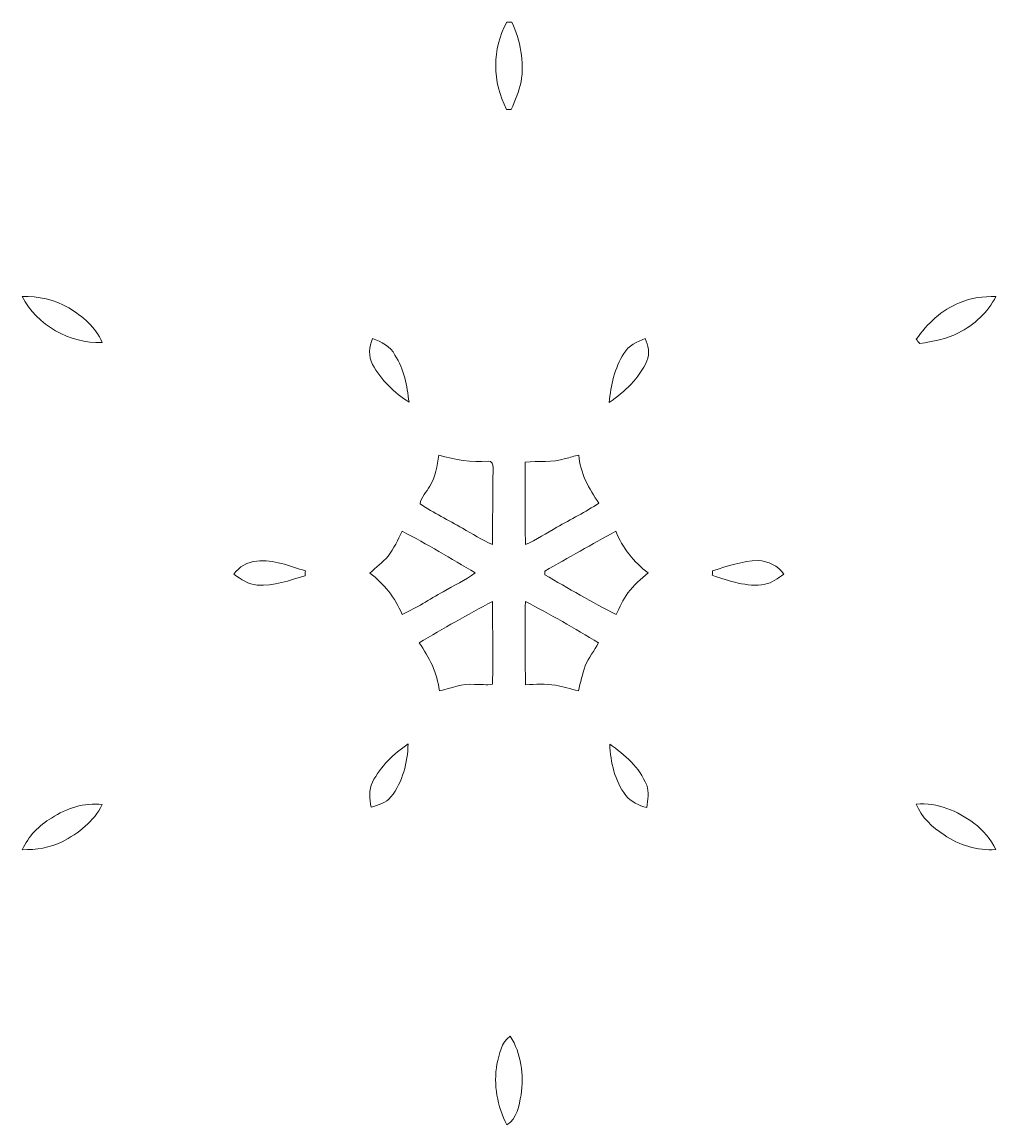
# Model space of a CAD drawing. Header units: centimetres. Extents: x -14.3 to 14.2, y -16 to 16.1.
# Drawn here: x -13.2 to 13.21, y -14.98 to 14.94 of the extents above; entities that cross this region are included whole.
import ezdxf

# ---------------------------------------------------------------- set-up
doc = ezdxf.new("R2010")
doc.units = ezdxf.units.CM
doc.header["$MEASUREMENT"] = 0
doc.layers.add('Layer 1', color=7, linetype='Continuous')

msp = doc.modelspace()

# ---------------------------------------------------------------- linework, layer by layer
at = {"layer": 'Layer 1', "color": 253, "lineweight": 9}
for points, knots in [([(-0.05569, 14.94138), (-0.46386, 14.21924), (-0.44798, 13.30061), (-0.06134, 12.57353), (-0.06134, 12.57353), (-0.02959, 12.57318), (0.03321, 12.57248), (0.06461, 12.57212), (0.06461, 12.57212), (0.17185, 12.81448), (0.27945, 13.05931), (0.33166, 13.32072), (0.33166, 13.32072), (0.41985, 13.86893), (0.31508, 14.43479), (0.08048, 14.93432), (0.08048, 14.93432), (0.03497, 14.93679), (-0.01054, 14.93926), (-0.05569, 14.94138), (-0.05569, 14.94138), (-0.05569, 14.94138), (-0.05569, 14.94138), (-0.05569, 14.94138)], [0, 0, 0, 0, 0.14285714, 0.14285714, 0.14285714, 0.14285714, 0.28571429, 0.28571429, 0.28571429, 0.28571429, 0.42857143, 0.42857143, 0.42857143, 0.42857143, 0.57142857, 0.57142857, 0.57142857, 0.57142857, 0.71428571, 0.71428571, 0.71428571, 0.71428571, 1, 1, 1, 1]), ([(-13.20019, 7.49812), (-12.79626, 6.71672), (-11.90797, 6.20801), (-11.03131, 6.24999), (-11.03131, 6.24999), (-11.19959, 6.6638), (-11.56119, 6.95978), (-11.93337, 7.18521), (-11.93337, 7.18521), (-12.31296, 7.41381), (-12.75957, 7.508), (-13.20019, 7.49812), (-13.20019, 7.49812), (-13.20019, 7.49812), (-13.20019, 7.49812), (-13.20019, 7.49812)], [0, 0, 0, 0, 0.2, 0.2, 0.2, 0.2, 0.4, 0.4, 0.4, 0.4, 0.6, 0.6, 0.6, 0.6, 1, 1, 1, 1]), ([(12.22239, 7.32138), (11.7292, 7.14182), (11.3482, 6.75446), (11.04693, 6.33713), (11.04693, 6.33713), (11.07727, 6.29832), (11.10796, 6.25952), (11.13901, 6.22071), (11.13901, 6.22071), (11.49707, 6.27822), (11.86537, 6.33537), (12.18887, 6.50928), (12.18887, 6.50928), (12.61644, 6.72589), (12.98827, 7.06456), (13.20593, 7.49565), (13.20593, 7.49565), (12.87009, 7.49812), (12.5286, 7.46955), (12.22239, 7.32138), (12.22239, 7.32138), (12.22239, 7.32138), (12.22239, 7.32138), (12.22239, 7.32138)], [0, 0, 0, 0, 0.14285714, 0.14285714, 0.14285714, 0.14285714, 0.28571429, 0.28571429, 0.28571429, 0.28571429, 0.42857143, 0.42857143, 0.42857143, 0.42857143, 0.57142857, 0.57142857, 0.57142857, 0.57142857, 0.71428571, 0.71428571, 0.71428571, 0.71428571, 1, 1, 1, 1]), ([(-3.6953, 6.36112), (-3.79584, 6.13675), (-3.81278, 5.87746), (-3.69389, 5.65345), (-3.69389, 5.65345), (-3.47129, 5.228), (-3.10969, 4.88721), (-2.70823, 4.63039), (-2.70823, 4.63039), (-2.76608, 5.0703), (-2.83664, 5.52997), (-3.08923, 5.90639), (-3.08923, 5.90639), (-3.20741, 6.14628), (-3.46176, 6.26093), (-3.6953, 6.36112), (-3.6953, 6.36112), (-3.6953, 6.36112), (-3.6953, 6.36112), (-3.6953, 6.36112)], [0, 0, 0, 0, 0.16666667, 0.16666667, 0.16666667, 0.16666667, 0.33333333, 0.33333333, 0.33333333, 0.33333333, 0.5, 0.5, 0.5, 0.5, 0.66666667, 0.66666667, 0.66666667, 0.66666667, 1, 1, 1, 1]), ([(3.11472, 5.95154), (2.87131, 5.5522), (2.75806, 5.08477), (2.72279, 4.62157), (2.72279, 4.62157), (3.14118, 4.9112), (3.53664, 5.27774), (3.7402, 5.75258), (3.7402, 5.75258), (3.83227, 5.94837), (3.77336, 6.16921), (3.69786, 6.36006), (3.69786, 6.36006), (3.47985, 6.26481), (3.24278, 6.16427), (3.11472, 5.95154), (3.11472, 5.95154), (3.11472, 5.95154), (3.11472, 5.95154), (3.11472, 5.95154)], [0, 0, 0, 0, 0.16666667, 0.16666667, 0.16666667, 0.16666667, 0.33333333, 0.33333333, 0.33333333, 0.33333333, 0.5, 0.5, 0.5, 0.5, 0.66666667, 0.66666667, 0.66666667, 0.66666667, 1, 1, 1, 1]), ([(-1.89649, 3.19564), (-1.95117, 2.90848), (-1.98574, 2.60545), (-2.14731, 2.35321), (-2.14731, 2.35321), (-2.22669, 2.18917), (-2.3812, 2.05652), (-2.40801, 1.87132), (-2.40801, 1.87132), (-2.04359, 1.6212), (-1.64178, 1.4307), (-1.26078, 1.20703), (-1.26078, 1.20703), (-0.98949, 1.06098), (-0.73126, 0.88707), (-0.44551, 0.76924), (-0.44551, 0.76924), (-0.43951, 1.46668), (-0.43951, 2.16377), (-0.42681, 2.8605), (-0.42681, 2.8605), (-0.42293, 2.93812), (-0.46774, 3.03795), (-0.55946, 3.0249), (-0.55946, 3.0249), (-1.0156, 2.99174), (-1.46257, 3.063), (-1.89649, 3.19564), (-1.89649, 3.19564), (-1.89649, 3.19564), (-1.89649, 3.19564), (-1.89649, 3.19564)], [0, 0, 0, 0, 0.11111111, 0.11111111, 0.11111111, 0.11111111, 0.22222222, 0.22222222, 0.22222222, 0.22222222, 0.33333333, 0.33333333, 0.33333333, 0.33333333, 0.44444444, 0.44444444, 0.44444444, 0.44444444, 0.55555556, 0.55555556, 0.55555556, 0.55555556, 0.66666667, 0.66666667, 0.66666667, 0.66666667, 0.77777778, 0.77777778, 0.77777778, 0.77777778, 1, 1, 1, 1]), ([(1.5311, 3.09687), (1.17656, 2.99174), (0.80473, 3.03372), (0.44137, 3.0055), (0.44137, 3.0055), (0.44102, 2.25902), (0.43608, 1.51254), (0.44984, 0.76642), (0.44984, 0.76642), (0.74899, 0.89412), (1.01922, 1.07757), (1.30215, 1.23632), (1.30215, 1.23632), (1.6835, 1.45151), (2.07297, 1.65295), (2.44233, 1.8886), (2.44233, 1.8886), (2.16646, 2.27842), (1.93539, 2.70987), (1.89446, 3.19494), (1.89446, 3.19494), (1.7717, 3.16848), (1.65246, 3.12861), (1.5311, 3.09687), (1.5311, 3.09687), (1.5311, 3.09687), (1.5311, 3.09687), (1.5311, 3.09687)], [0, 0, 0, 0, 0.125, 0.125, 0.125, 0.125, 0.25, 0.25, 0.25, 0.25, 0.375, 0.375, 0.375, 0.375, 0.5, 0.5, 0.5, 0.5, 0.625, 0.625, 0.625, 0.625, 0.75, 0.75, 0.75, 0.75, 1, 1, 1, 1]), ([(-2.89767, 1.12554), (-3.00738, 0.89342), (-3.11992, 0.66023), (-3.2762, 0.45491), (-3.2762, 0.45491), (-3.41908, 0.27958), (-3.60287, 0.14306), (-3.77009, -0.00793), (-3.77009, -0.00793), (-3.38274, -0.29474), (-3.08429, -0.6828), (-2.89767, -1.12659), (-2.89767, -1.12659), (-2.50432, -0.96184), (-2.15543, -0.71419), (-1.78078, -0.51417), (-1.78078, -0.51417), (-1.49185, -0.34378), (-1.18423, -0.20231), (-0.91259, -0.00405), (-0.91259, -0.00405), (-1.5677, 0.38365), (-2.21646, 0.78476), (-2.89767, 1.12554), (-2.89767, 1.12554), (-2.89767, 1.12554), (-2.89767, 1.12554), (-2.89767, 1.12554)], [0, 0, 0, 0, 0.125, 0.125, 0.125, 0.125, 0.25, 0.25, 0.25, 0.25, 0.375, 0.375, 0.375, 0.375, 0.5, 0.5, 0.5, 0.5, 0.625, 0.625, 0.625, 0.625, 0.75, 0.75, 0.75, 0.75, 1, 1, 1, 1]), ([(0.97266, 0.0471), (0.9723, 0.02205), (0.9716, -0.02804), (0.97124, -0.05309), (0.97124, -0.05309), (1.61118, -0.42209), (2.24865, -0.79815), (2.90623, -1.13506), (2.90623, -1.13506), (2.99972, -0.93221), (3.09038, -0.72513), (3.22832, -0.54768), (3.22832, -0.54768), (3.37154, -0.32755), (3.58921, -0.17621), (3.77865, 0.00053), (3.77865, 0.00053), (3.38742, 0.28593), (3.07768, 0.67575), (2.89882, 1.1266), (2.89882, 1.1266), (2.25077, 0.7777), (1.61365, 0.4087), (0.97266, 0.0471), (0.97266, 0.0471), (0.97266, 0.0471), (0.97266, 0.0471), (0.97266, 0.0471)], [0, 0, 0, 0, 0.125, 0.125, 0.125, 0.125, 0.25, 0.25, 0.25, 0.25, 0.375, 0.375, 0.375, 0.375, 0.5, 0.5, 0.5, 0.5, 0.625, 0.625, 0.625, 0.625, 0.75, 0.75, 0.75, 0.75, 1, 1, 1, 1]), ([(-6.8382, 0.31557), (-7.08373, 0.29687), (-7.31868, 0.16493), (-7.45626, -0.03968), (-7.45626, -0.03968), (-7.26506, -0.1755), (-7.0668, -0.3152), (-6.82303, -0.33249), (-6.82303, -0.33249), (-6.375, -0.36036), (-5.94779, -0.20478), (-5.52481, -0.0806), (-5.52481, -0.0806), (-5.52304, -0.03545), (-5.52093, 0.00935), (-5.51881, 0.05416), (-5.51881, 0.05416), (-5.9492, 0.17551), (-6.38347, 0.37518), (-6.8382, 0.31557), (-6.8382, 0.31557), (-6.8382, 0.31557), (-6.8382, 0.31557), (-6.8382, 0.31557)], [0, 0, 0, 0, 0.14285714, 0.14285714, 0.14285714, 0.14285714, 0.28571429, 0.28571429, 0.28571429, 0.28571429, 0.42857143, 0.42857143, 0.42857143, 0.42857143, 0.57142857, 0.57142857, 0.57142857, 0.57142857, 0.71428571, 0.71428571, 0.71428571, 0.71428571, 1, 1, 1, 1]), ([(5.52278, 0.05557), (5.52067, 0.02488), (5.51714, -0.03686), (5.51537, -0.06755), (5.51537, -0.06755), (5.97399, -0.21678), (6.45376, -0.3981), (6.94448, -0.31167), (6.94448, -0.31167), (7.13956, -0.2771), (7.29161, -0.14022), (7.45565, -0.03968), (7.45565, -0.03968), (7.30678, 0.19668), (7.02667, 0.31592), (6.75539, 0.33144), (6.75539, 0.33144), (6.32959, 0.3265), (5.92566, 0.17763), (5.52278, 0.05557), (5.52278, 0.05557), (5.52278, 0.05557), (5.52278, 0.05557), (5.52278, 0.05557)], [0, 0, 0, 0, 0.14285714, 0.14285714, 0.14285714, 0.14285714, 0.28571429, 0.28571429, 0.28571429, 0.28571429, 0.42857143, 0.42857143, 0.42857143, 0.42857143, 0.57142857, 0.57142857, 0.57142857, 0.57142857, 0.71428571, 0.71428571, 0.71428571, 0.71428571, 1, 1, 1, 1]), ([(-2.43412, -1.89988), (-2.15648, -2.28864), (-1.93882, -2.72326), (-1.88484, -3.20445), (-1.88484, -3.20445), (-1.57299, -3.12719), (-1.26254, -3.0016), (-0.93517, -3.02736), (-0.93517, -3.02736), (-0.77395, -3.01713), (-0.60638, -3.05734), (-0.44692, -3.01819), (-0.44692, -3.01819), (-0.42152, -2.27135), (-0.44481, -1.52276), (-0.44869, -0.77522), (-0.44869, -0.77522), (-1.11614, -1.13964), (-1.78254, -1.50759), (-2.43412, -1.89988), (-2.43412, -1.89988), (-2.43412, -1.89988), (-2.43412, -1.89988), (-2.43412, -1.89988)], [0, 0, 0, 0, 0.14285714, 0.14285714, 0.14285714, 0.14285714, 0.28571429, 0.28571429, 0.28571429, 0.28571429, 0.42857143, 0.42857143, 0.42857143, 0.42857143, 0.57142857, 0.57142857, 0.57142857, 0.57142857, 0.71428571, 0.71428571, 0.71428571, 0.71428571, 1, 1, 1, 1]), ([(0.44631, -0.77769), (0.43855, -1.53158), (0.43291, -2.28582), (0.45407, -3.03935), (0.45407, -3.03935), (0.72324, -3.01642), (0.99453, -3.01184), (1.2637, -3.04535), (1.2637, -3.04535), (1.47325, -3.08698), (1.67751, -3.154), (1.886, -3.20234), (1.886, -3.20234), (1.94244, -2.9762), (1.99042, -2.74655), (2.06944, -2.52712), (2.06944, -2.52712), (2.16434, -2.30381), (2.31109, -2.10837), (2.43386, -1.90023), (2.43386, -1.90023), (1.78299, -1.50653), (1.12329, -1.12483), (0.44631, -0.77769), (0.44631, -0.77769), (0.44631, -0.77769), (0.44631, -0.77769), (0.44631, -0.77769)], [0, 0, 0, 0, 0.125, 0.125, 0.125, 0.125, 0.25, 0.25, 0.25, 0.25, 0.375, 0.375, 0.375, 0.375, 0.5, 0.5, 0.5, 0.5, 0.625, 0.625, 0.625, 0.625, 0.75, 0.75, 0.75, 0.75, 1, 1, 1, 1]), ([(-3.70094, -5.67919), (-3.8036, -5.89262), (-3.77503, -6.13603), (-3.7334, -6.36146), (-3.7334, -6.36146), (-3.54114, -6.30078), (-3.33123, -6.24363), (-3.19965, -6.07959), (-3.19965, -6.07959), (-2.87862, -5.6746), (-2.7488, -5.14932), (-2.73151, -4.64096), (-2.73151, -4.64096), (-3.12486, -4.90837), (-3.48152, -5.25233), (-3.70094, -5.67919), (-3.70094, -5.67919), (-3.70094, -5.67919), (-3.70094, -5.67919), (-3.70094, -5.67919)], [0, 0, 0, 0, 0.16666667, 0.16666667, 0.16666667, 0.16666667, 0.33333333, 0.33333333, 0.33333333, 0.33333333, 0.5, 0.5, 0.5, 0.5, 0.66666667, 0.66666667, 0.66666667, 0.66666667, 1, 1, 1, 1]), ([(2.73266, -4.6519), (2.76159, -5.13873), (2.86954, -5.6432), (3.17011, -6.03973), (3.17011, -6.03973), (3.31827, -6.208), (3.51865, -6.32618), (3.7409, -6.36534), (3.7409, -6.36534), (3.76595, -6.16496), (3.80864, -5.95083), (3.73596, -5.7568), (3.73596, -5.7568), (3.54088, -5.28408), (3.14965, -4.93024), (2.73266, -4.6519), (2.73266, -4.6519), (2.73266, -4.6519), (2.73266, -4.6519), (2.73266, -4.6519)], [0, 0, 0, 0, 0.16666667, 0.16666667, 0.16666667, 0.16666667, 0.33333333, 0.33333333, 0.33333333, 0.33333333, 0.5, 0.5, 0.5, 0.5, 0.66666667, 0.66666667, 0.66666667, 0.66666667, 1, 1, 1, 1]), ([(-12.39798, -6.6518), (-12.74723, -6.84441), (-13.02557, -7.15415), (-13.19455, -7.51399), (-13.19455, -7.51399), (-12.82378, -7.51081), (-12.44384, -7.46601), (-12.11011, -7.2942), (-12.11011, -7.2942), (-11.67125, -7.06455), (-11.24757, -6.74599), (-11.02814, -6.28914), (-11.02814, -6.28914), (-11.51356, -6.2267), (-11.99546, -6.38933), (-12.39798, -6.6518), (-12.39798, -6.6518), (-12.39798, -6.6518), (-12.39798, -6.6518), (-12.39798, -6.6518)], [0, 0, 0, 0, 0.16666667, 0.16666667, 0.16666667, 0.16666667, 0.33333333, 0.33333333, 0.33333333, 0.33333333, 0.5, 0.5, 0.5, 0.5, 0.66666667, 0.66666667, 0.66666667, 0.66666667, 1, 1, 1, 1]), ([(11.04728, -6.27503), (11.18487, -6.63451), (11.48296, -6.90685), (11.80152, -7.1097), (11.80152, -7.1097), (12.20757, -7.3884), (12.70357, -7.5475), (13.19887, -7.50658), (13.19887, -7.50658), (13.0627, -7.22435), (12.8595, -6.98235), (12.61115, -6.79255), (12.61115, -6.79255), (12.16241, -6.46024), (11.61737, -6.22529), (11.04728, -6.27503), (11.04728, -6.27503), (11.04728, -6.27503), (11.04728, -6.27503), (11.04728, -6.27503)], [0, 0, 0, 0, 0.16666667, 0.16666667, 0.16666667, 0.16666667, 0.33333333, 0.33333333, 0.33333333, 0.33333333, 0.5, 0.5, 0.5, 0.5, 0.66666667, 0.66666667, 0.66666667, 0.66666667, 1, 1, 1, 1]), ([(-0.3238, -13.32847), (-0.42152, -13.88797), (-0.31498, -14.47605), (-0.05393, -14.97876), (-0.05393, -14.97876), (0.22477, -14.80943), (0.26957, -14.45136), (0.33377, -14.1642), (0.33377, -14.1642), (0.4068, -13.6241), (0.33695, -13.04025), (0.03779, -12.57458), (0.03779, -12.57458), (-0.21691, -12.73439), (-0.25289, -13.06353), (-0.3238, -13.32847)], [0, 0, 0, 0, 0.2, 0.2, 0.2, 0.2, 0.4, 0.4, 0.4, 0.4, 0.6, 0.6, 0.6, 0.6, 1, 1, 1, 1])]:
    msp.add_open_spline(points, degree=3, knots=knots, dxfattribs=at)

doc.saveas('drawing.dxf')
